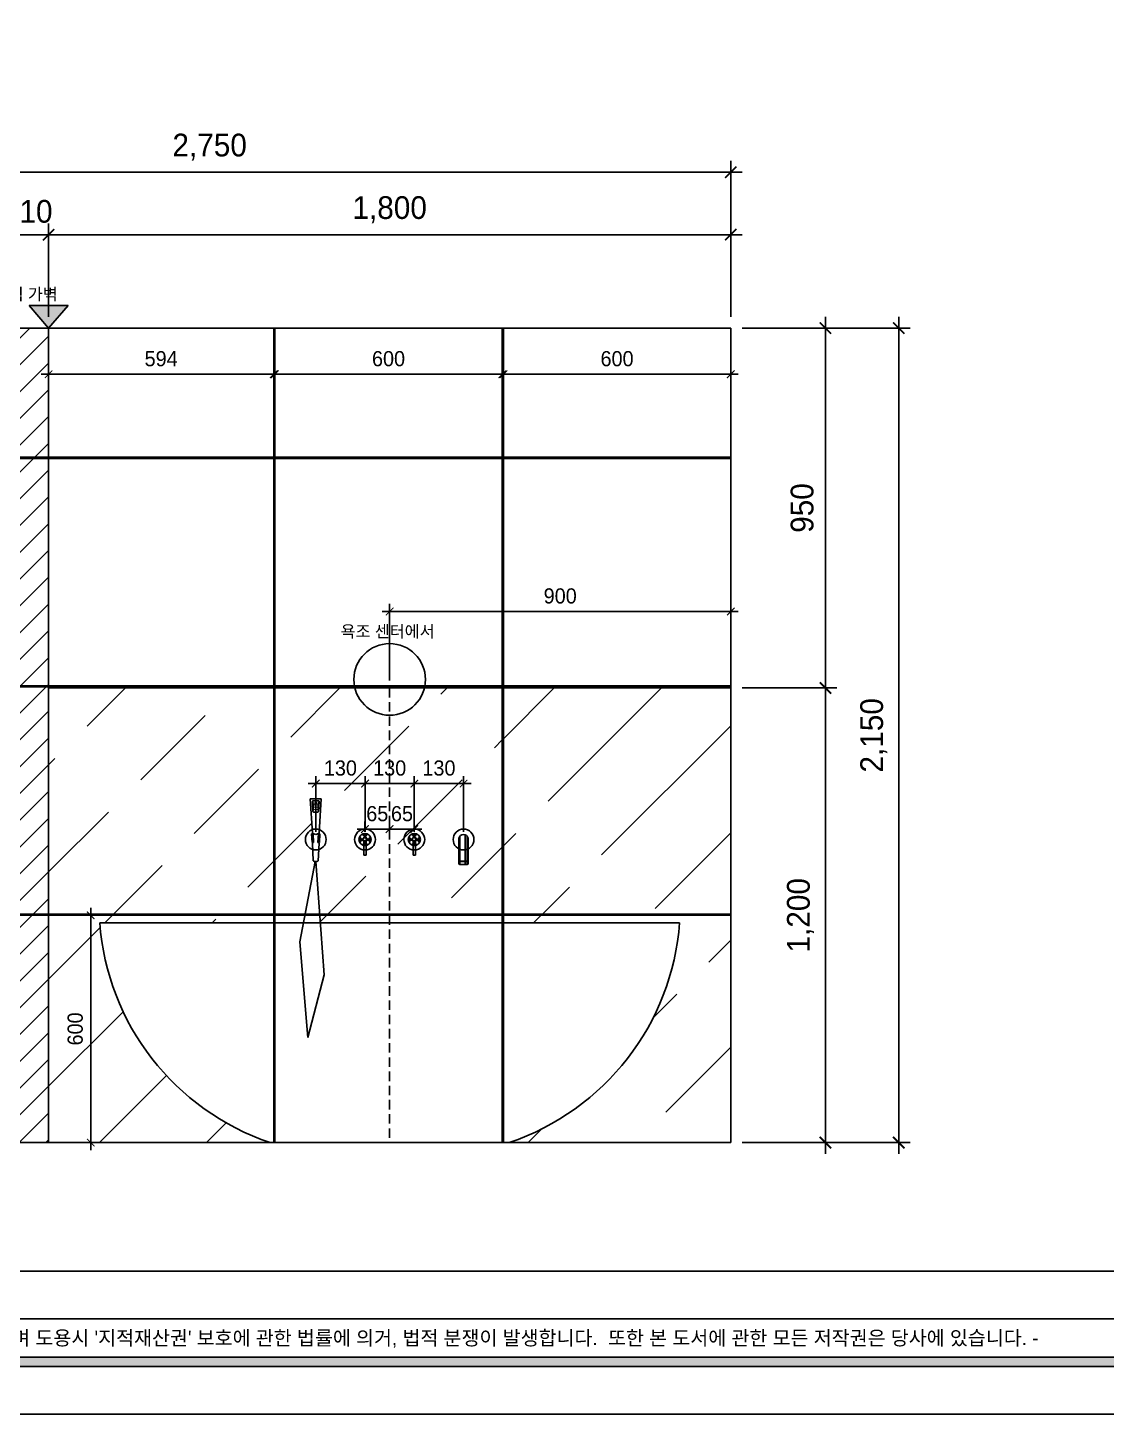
# Model space of a CAD drawing. Header units: millimetres. Extents: x 217202 to 745838, y -6815 to 171372.
# Drawn here: x 343165 to 346011, y 29328 to 32988 of the extents above; entities that cross this region are included whole.
import ezdxf
from ezdxf.enums import TextEntityAlignment as Align

# ---------------------------------------------------------------- set-up
doc = ezdxf.new("R2010")
doc.units = ezdxf.units.MM
doc.header["$PDMODE"] = 3
doc.linetypes.add('DASHED', pattern=[0.75, 0.5, -0.25])
doc.layers.get('DEFPOINTS').update_dxf_attribs({"color": 248})
for name, color, linetype in [('0-ELC TEXT', 7, 'Continuous'), ('03-WAL NEW', 3, 'Continuous'), ('06-FUR', 6, 'Continuous'), ('C-WALL1', 2, 'Continuous'), ('CO-BATH', 6, 'Continuous'), ('FORM(YOURNAME)-1', 1, 'Continuous'), ('FORM(YOURNAME)-11', 1, 'Continuous'), ('FUR', 8, 'DASHED'), ('TOILET-1', 6, 'Continuous')]:
    doc.layers.add(name, color=color, linetype=linetype)
doc.styles.add('HY 울릉도 L', font='')
doc.styles.add('YOURNAME', font='HY울릉도M.TTF')
doc.styles.add('코레일둥고', font='Korail_Round_Gothic_Medium.ttf')
doc.styles.get('HY 울릉도 L').set_extended_font_data('HY울릉도L')
doc.linetypes.add('ZIGZAG', pattern='A,0.0001,-0.2,[131,ltypeshp.shx,S=0.2,R=0,X=-0.2,Y=0],-0.4,[131,ltypeshp.shx,S=0.2,R=180,X=0.2,Y=0],-0.2', length=0.8001)
doc.dimstyles.new('30', dxfattribs={"dimscale": 30, "dimtxt": 2, "dimasz": 1, "dimexe": 1, "dimexo": 1, "dimgap": 1, "dimtad": 1, "dimdec": 0, "dimrnd": 0.05, "dimdsep": 46, "dimlunit": 6, "dimtxsty": 'HY 울릉도 L', "dimblk": 'ARCHTICK', "dimcen": 2.5, "dimdle": 1, "dimclrd": 133, "dimclre": 133, "dimclrt": 30, "dimadec": 0, "dimazin": 0, "dimtfac": 1, "dimtdec": 0, "dimtix": 1, "dimtmove": 2, "dimatfit": 3, "dimldrblk": 'ARCHTICK', "dimfxl": 1, "dimlwd": -1, "dimlwe": -1, "dimarcsym": 0})

# ---------------------------------------------------------------- blocks, each defined once
blk = doc.blocks.new('_ArchTick')
at = {"color": 0, "linetype": 'ByBlock', "const_width": 0.15}
blk.add_lwpolyline([(-0.5, -0.5), (0.5, 0.5)], dxfattribs=at)
blk = doc.blocks.new('*D460')
at = {"layer": '06-FUR', "color": 133, "transparency": 16777216}
blk.add_line((343200.1, 32072.9), (343834.1, 32072.9), dxfattribs=at)
at = {"layer": 'DEFPOINTS', "color": 0, "transparency": 16777216}
for p in [(343220.1, 32072.9), (343814.1, 32072.9), (343814.1, 32072.9)]:
    blk.add_point(p, dxfattribs=at)
at = {"layer": '06-FUR', "color": 133, "transparency": 16777216, "xscale": 20, "yscale": 20, "zscale": 20, "rotation": 180}
blk.add_blockref('_ArchTick', (343220.1, 32072.9), dxfattribs=at)
at = {"layer": '06-FUR', "color": 133, "transparency": 16777216, "xscale": 20, "yscale": 20, "zscale": 20}
blk.add_blockref('_ArchTick', (343814.1, 32072.9), dxfattribs=at)
at = {"layer": '06-FUR', "color": 30, "true_color": 0xeb7024, "transparency": 16777216, "insert": (343517.1, 32113.8), "char_height": 40, "attachment_point": 5, "style": 'HY 울릉도 L'}
blk.add_mtext('594', dxfattribs=at)
blk = doc.blocks.new('*D461')
at = {"layer": '06-FUR', "color": 133, "transparency": 16777216}
blk.add_line((345040.1, 32072.9), (344400.1, 32072.9), dxfattribs=at)
at = {"layer": 'DEFPOINTS', "color": 0, "transparency": 16777216}
for p in [(344420.1, 32072.9), (344420.1, 32072.9), (345020.1, 32072.9)]:
    blk.add_point(p, dxfattribs=at)
at = {"layer": '06-FUR', "color": 133, "transparency": 16777216, "xscale": 20, "yscale": 20, "zscale": 20, "rotation": 180}
blk.add_blockref('_ArchTick', (344420.1, 32072.9), dxfattribs=at)
at = {"layer": '06-FUR', "color": 133, "transparency": 16777216, "xscale": 20, "yscale": 20, "zscale": 20}
blk.add_blockref('_ArchTick', (345020.1, 32072.9), dxfattribs=at)
at = {"layer": '06-FUR', "color": 30, "true_color": 0xeb7024, "transparency": 16777216, "insert": (344720.1, 32113.8), "char_height": 40, "attachment_point": 5, "style": 'HY 울릉도 L'}
blk.add_mtext('600', dxfattribs=at)
blk = doc.blocks.new('*D462')
at = {"layer": '06-FUR', "color": 133, "transparency": 16777216}
blk.add_line((344437.1, 32072.9), (343797.1, 32072.9), dxfattribs=at)
at = {"layer": 'DEFPOINTS', "color": 0, "transparency": 16777216}
for p in [(343817.1, 32072.9), (343817.1, 32072.9), (344417.1, 32072.9)]:
    blk.add_point(p, dxfattribs=at)
at = {"layer": '06-FUR', "color": 133, "transparency": 16777216, "xscale": 20, "yscale": 20, "zscale": 20, "rotation": 180}
blk.add_blockref('_ArchTick', (343817.1, 32072.9), dxfattribs=at)
at = {"layer": '06-FUR', "color": 133, "transparency": 16777216, "xscale": 20, "yscale": 20, "zscale": 20}
blk.add_blockref('_ArchTick', (344417.1, 32072.9), dxfattribs=at)
at = {"layer": '06-FUR', "color": 30, "true_color": 0xeb7024, "transparency": 16777216, "insert": (344117.1, 32113.8), "char_height": 40, "attachment_point": 5, "style": 'HY 울릉도 L'}
blk.add_mtext('600', dxfattribs=at)
blk = doc.blocks.new('*D463')
at = {"layer": '06-FUR', "color": 30, "true_color": 0xeb7024, "transparency": 16777216}
for p, q in [((343372.9, 30644.8), (343311.3, 30644.8)), ((343372.9, 30044.8), (343311.3, 30044.8))]:
    blk.add_line(p, q, dxfattribs=at)
at = {"layer": '06-FUR', "color": 133, "transparency": 16777216}
blk.add_line((343331.3, 30664.8), (343331.3, 30024.8), dxfattribs=at)
at = {"layer": 'DEFPOINTS', "color": 0, "transparency": 16777216}
for p in [(343392.9, 30644.8), (343331.3, 30044.8), (343392.9, 30044.8)]:
    blk.add_point(p, dxfattribs=at)
at = {"layer": '06-FUR', "color": 133, "transparency": 16777216, "xscale": 20, "yscale": 20, "zscale": 20}
for p, rotation in [((343331.3, 30644.8), 90), ((343331.3, 30044.8), 270)]:
    blk.add_blockref('_ArchTick', p, dxfattribs=dict(at, rotation=rotation))
at = {"layer": '06-FUR', "color": 30, "true_color": 0xeb7024, "transparency": 16777216, "insert": (343290.5, 30344.8), "char_height": 40, "attachment_point": 5, "rotation": 90, "style": 'HY 울릉도 L'}
blk.add_mtext('600', dxfattribs=at)
blk = doc.blocks.new('*D464')
at = {"layer": '06-FUR', "color": 133, "transparency": 16777216}
for p, q in [((343220.1, 32224.8), (343220.1, 32471.3)), ((345020.1, 32224.8), (345020.1, 32471.3)), ((345050.1, 32441.3), (343190.1, 32441.3))]:
    blk.add_line(p, q, dxfattribs=at)
at = {"layer": 'DEFPOINTS', "color": 0, "transparency": 16777216}
for p in [(343220.1, 32441.3), (343220.1, 32194.8), (345020.1, 32194.8)]:
    blk.add_point(p, dxfattribs=at)
at = {"layer": '06-FUR', "color": 133, "transparency": 16777216, "xscale": 30, "yscale": 30, "zscale": 30, "rotation": 180}
blk.add_blockref('_ArchTick', (343220.1, 32441.3), dxfattribs=at)
at = {"layer": '06-FUR', "color": 133, "transparency": 16777216, "xscale": 30, "yscale": 30, "zscale": 30}
blk.add_blockref('_ArchTick', (345020.1, 32441.3), dxfattribs=at)
at = {"layer": '06-FUR', "color": 30, "transparency": 16777216, "insert": (344120.1, 32507.3), "char_height": 60, "attachment_point": 5, "style": 'HY 울릉도 L'}
blk.add_mtext('1,800', dxfattribs=at)
blk = doc.blocks.new('*D465')
at = {"layer": '06-FUR', "color": 133, "transparency": 16777216}
for p, q in [((343110.1, 32224.8), (343110.1, 32471.3)), ((343220.1, 32224.8), (343220.1, 32471.3)), ((343110.1, 32441.3), (343080.1, 32441.3)), ((343220.1, 32441.3), (343110.1, 32441.3)), ((343220.1, 32441.3), (343250.1, 32441.3))]:
    blk.add_line(p, q, dxfattribs=at)
at = {"layer": 'DEFPOINTS', "color": 0, "transparency": 16777216}
for p in [(343110.1, 32441.3), (343110.1, 32194.8), (343220.1, 32194.8)]:
    blk.add_point(p, dxfattribs=at)
at = {"layer": '06-FUR', "color": 133, "transparency": 16777216, "xscale": 30, "yscale": 30, "zscale": 30}
blk.add_blockref('_ArchTick', (343110.1, 32441.3), dxfattribs=at)
at = {"layer": '06-FUR', "color": 133, "transparency": 16777216, "xscale": 30, "yscale": 30, "zscale": 30, "rotation": 180}
blk.add_blockref('_ArchTick', (343220.1, 32441.3), dxfattribs=at)
at = {"layer": '06-FUR', "color": 30, "transparency": 16777216, "insert": (343165.1, 32502.6), "char_height": 60, "attachment_point": 5, "style": 'HY 울릉도 L'}
blk.add_mtext('110', dxfattribs=at)
blk = doc.blocks.new('*D468')
at = {"layer": '06-FUR', "color": 133, "transparency": 16777216}
for p, q in [((342270.1, 32224.8), (342270.1, 32636.4)), ((345020.1, 32224.8), (345020.1, 32636.4)), ((345050.1, 32606.4), (342240.1, 32606.4))]:
    blk.add_line(p, q, dxfattribs=at)
at = {"layer": 'DEFPOINTS', "color": 0, "transparency": 16777216}
for p in [(342270.1, 32606.4), (342270.1, 32194.8), (345020.1, 32194.8)]:
    blk.add_point(p, dxfattribs=at)
at = {"layer": '06-FUR', "color": 133, "transparency": 16777216, "xscale": 30, "yscale": 30, "zscale": 30, "rotation": 180}
blk.add_blockref('_ArchTick', (342270.1, 32606.4), dxfattribs=at)
at = {"layer": '06-FUR', "color": 133, "transparency": 16777216, "xscale": 30, "yscale": 30, "zscale": 30}
blk.add_blockref('_ArchTick', (345020.1, 32606.4), dxfattribs=at)
at = {"layer": '06-FUR', "color": 30, "transparency": 16777216, "insert": (343645.1, 32672.4), "char_height": 60, "attachment_point": 5, "style": 'HY 울릉도 L'}
blk.add_mtext('2,750', dxfattribs=at)
blk = doc.blocks.new('*D469')
at = {"layer": '06-FUR', "color": 133, "transparency": 16777216}
for p, q in [((345270, 32224.8), (345270, 31214.8)), ((345050.1, 32194.8), (345300, 32194.8)), ((345050.1, 31244.8), (345300, 31244.8))]:
    blk.add_line(p, q, dxfattribs=at)
at = {"layer": 'DEFPOINTS', "color": 0, "transparency": 16777216}
for p in [(345020.1, 32194.8), (345020.1, 31244.8), (345270, 31244.8)]:
    blk.add_point(p, dxfattribs=at)
at = {"layer": '06-FUR', "color": 133, "transparency": 16777216, "xscale": 30, "yscale": 30, "zscale": 30}
for p, rotation in [((345270, 32194.8), 90), ((345270, 31244.8), 270)]:
    blk.add_blockref('_ArchTick', p, dxfattribs=dict(at, rotation=rotation))
at = {"layer": '06-FUR', "color": 30, "transparency": 16777216, "insert": (345208.7, 31719.8), "char_height": 60, "attachment_point": 5, "rotation": 90, "style": 'HY 울릉도 L'}
blk.add_mtext('950', dxfattribs=at)
blk = doc.blocks.new('*D470')
at = {"layer": '06-FUR', "color": 133, "transparency": 16777216}
for p, q in [((345270, 31274.8), (345270, 30014.8)), ((345050.1, 31244.8), (345300, 31244.8)), ((345050.1, 30044.8), (345300, 30044.8))]:
    blk.add_line(p, q, dxfattribs=at)
at = {"layer": 'DEFPOINTS', "color": 0, "transparency": 16777216}
for p in [(345020.1, 31244.8), (345020.1, 30044.8), (345270, 30044.8)]:
    blk.add_point(p, dxfattribs=at)
at = {"layer": '06-FUR', "color": 133, "transparency": 16777216, "xscale": 30, "yscale": 30, "zscale": 30}
for p, rotation in [((345270, 31244.8), 90), ((345270, 30044.8), 270)]:
    blk.add_blockref('_ArchTick', p, dxfattribs=dict(at, rotation=rotation))
at = {"layer": '06-FUR', "color": 30, "transparency": 16777216, "insert": (345204.1, 30644.8), "char_height": 60, "attachment_point": 5, "rotation": 90, "style": 'HY 울릉도 L'}
blk.add_mtext('1,200', dxfattribs=at)
blk = doc.blocks.new('*D471')
at = {"layer": '06-FUR', "color": 133, "transparency": 16777216}
for p, q in [((345463.5, 32224.8), (345463.5, 30014.8)), ((345050.1, 32194.8), (345493.5, 32194.8)), ((345050.1, 30044.8), (345493.5, 30044.8))]:
    blk.add_line(p, q, dxfattribs=at)
at = {"layer": 'DEFPOINTS', "color": 0, "transparency": 16777216}
for p in [(345020.1, 32194.8), (345020.1, 30044.8), (345463.5, 30044.8)]:
    blk.add_point(p, dxfattribs=at)
at = {"layer": '06-FUR', "color": 133, "transparency": 16777216, "xscale": 30, "yscale": 30, "zscale": 30}
for p, rotation in [((345463.5, 32194.8), 90), ((345463.5, 30044.8), 270)]:
    blk.add_blockref('_ArchTick', p, dxfattribs=dict(at, rotation=rotation))
at = {"layer": '06-FUR', "color": 30, "transparency": 16777216, "insert": (345397.5, 31119.8), "char_height": 60, "attachment_point": 5, "rotation": 90, "style": 'HY 울릉도 L'}
blk.add_mtext('2,150', dxfattribs=at)
blk = doc.blocks.new('FORM-ELEVATION')
at = {"layer": 'FORM(YOURNAME)-11'}
h = blk.add_hatch(color=256, dxfattribs=at)
h.dxf.hatch_style = 1
h.paths.add_polyline_path([(-10309, 35708), (71691, 35708), (71691, 35508), (-10309, 35508)])
h.paths.add_polyline_path([(-10309, -21492), (71691, -21492), (71691, -21692), (-10309, -21692)])
at = {"layer": 'DEFPOINTS', "color": 158}
blk.add_line((62481, -20692), (-10309, -20692), dxfattribs=at)
for points in [[(-10309, -21692), (71691, -21692), (71691, 35708), (-10309, 35708)], [(-8309, 33708), (61071, 33708), (61071, -19692), (-8309, -19692)]]:
    blk.add_lwpolyline(points, close=True, dxfattribs=at)
at = {"layer": 'FORM(YOURNAME)-11', "color": 250}
blk.add_lwpolyline([(-11309, -22692), (72691, -22692), (72691, 36708), (-11309, 36708)], close=True, dxfattribs=at)
at = {"layer": 'FORM(YOURNAME)-11'}
blk.add_lwpolyline([(-10309, -21492), (71691, -21492), (71691, -21692), (-10309, -21692)], close=True, dxfattribs=at)
at = {"layer": 'FORM(YOURNAME)-11', "color": 1, "style": 'YOURNAME'}
blk.add_text("- 본 도서는 어떠한 경우에도 무단으로 도용할 수 없으며 도용시 '지적재산권' 보호에 관한 법률에 의거, 법적 분쟁이 발생합니다.  또한 본 도서에 관한 모든 저작권은 당사에 있습니다. -", height=300, dxfattribs=at).set_placement((28146, -21092), align=Align.MIDDLE_CENTER)
at = {"layer": 'FORM(YOURNAME)-11', "color": 3, "style": 'YOURNAME'}
for tag, height, p in [('1', 450, (71041, -1219)), ('2', 450, (71041, -1863)), ('3', 450, (71041, -3150)), ('4', 450, (71041, -5081)), ('5', 515, (71041, -7398)), ('6', 515, (71041, -9650)), ('7', 515, (71041, -11903)), ('8', 515, (71041, -14155)), ('9', 515, (71041, -16408)), ('10', 515, (66791, -18596)), ('11', 515, (71041, -18660)), ('12', 515, (66791, -20848)), ('13', 515, (71041, -20848))]:
    blk.add_attdef(tag, text='', height=height, dxfattribs=at).set_placement(p, align=Align.MIDDLE_RIGHT)
blk = doc.blocks.new('*D593')
at = {"layer": '06-FUR', "color": 133, "transparency": 16777216}
for p, q in [((344055.1, 30865.6), (344055.1, 31012.4)), ((344185.1, 30892.3), (344185.1, 31012.4)), ((344055.1, 30992.4), (344035.1, 30992.4)), ((344185.1, 30992.4), (344055.1, 30992.4)), ((344185.1, 30992.4), (344205.1, 30992.4))]:
    blk.add_line(p, q, dxfattribs=at)
at = {"layer": 'DEFPOINTS', "color": 0, "transparency": 16777216}
for p in [(344055.1, 30992.4), (344185.1, 30872.3), (344055.1, 30845.6)]:
    blk.add_point(p, dxfattribs=at)
at = {"layer": '06-FUR', "color": 133, "transparency": 16777216, "xscale": 20, "yscale": 20, "zscale": 20}
blk.add_blockref('_ArchTick', (344055.1, 30992.4), dxfattribs=at)
at = {"layer": '06-FUR', "color": 133, "transparency": 16777216, "xscale": 20, "yscale": 20, "zscale": 20, "rotation": 180}
blk.add_blockref('_ArchTick', (344185.1, 30992.4), dxfattribs=at)
at = {"layer": '06-FUR', "color": 30, "transparency": 16777216, "insert": (344120.1, 31033.3), "char_height": 40, "attachment_point": 5, "style": 'HY 울릉도 L'}
blk.add_mtext('130', dxfattribs=at)
blk = doc.blocks.new('*D594')
at = {"layer": '06-FUR', "color": 133, "transparency": 16777216}
for p, q in [((344185.1, 30864.8), (344185.1, 31012.4)), ((344315.1, 30864.8), (344315.1, 31012.4)), ((344185.1, 30992.4), (344165.1, 30992.4)), ((344185.1, 30992.4), (344315.1, 30992.4)), ((344315.1, 30992.4), (344335.1, 30992.4))]:
    blk.add_line(p, q, dxfattribs=at)
at = {"layer": 'DEFPOINTS', "color": 0, "transparency": 16777216}
for p in [(344315.1, 30992.4), (344185.1, 30844.8), (344315.1, 30844.8)]:
    blk.add_point(p, dxfattribs=at)
at = {"layer": '06-FUR', "color": 133, "transparency": 16777216, "xscale": 20, "yscale": 20, "zscale": 20}
blk.add_blockref('_ArchTick', (344185.1, 30992.4), dxfattribs=at)
at = {"layer": '06-FUR', "color": 133, "transparency": 16777216, "xscale": 20, "yscale": 20, "zscale": 20, "rotation": 180}
blk.add_blockref('_ArchTick', (344315.1, 30992.4), dxfattribs=at)
at = {"layer": '06-FUR', "color": 30, "transparency": 16777216, "insert": (344250.1, 31033.3), "char_height": 40, "attachment_point": 5, "style": 'HY 울릉도 L'}
blk.add_mtext('130', dxfattribs=at)
blk = doc.blocks.new('*D595')
at = {"layer": '06-FUR', "color": 133, "transparency": 16777216}
for p, q in [((343925.1, 30864.8), (343925.1, 31012.4)), ((344055.1, 30864.8), (344055.1, 31012.4)), ((343925.1, 30992.4), (343905.1, 30992.4)), ((344055.1, 30992.4), (343925.1, 30992.4)), ((344055.1, 30992.4), (344075.1, 30992.4))]:
    blk.add_line(p, q, dxfattribs=at)
at = {"layer": 'DEFPOINTS', "color": 0, "transparency": 16777216}
for p in [(343925.1, 30992.4), (343925.1, 30844.8), (344055.1, 30844.8)]:
    blk.add_point(p, dxfattribs=at)
at = {"layer": '06-FUR', "color": 133, "transparency": 16777216, "xscale": 20, "yscale": 20, "zscale": 20}
blk.add_blockref('_ArchTick', (343925.1, 30992.4), dxfattribs=at)
at = {"layer": '06-FUR', "color": 133, "transparency": 16777216, "xscale": 20, "yscale": 20, "zscale": 20, "rotation": 180}
blk.add_blockref('_ArchTick', (344055.1, 30992.4), dxfattribs=at)
at = {"layer": '06-FUR', "color": 30, "transparency": 16777216, "insert": (343990.1, 31033.3), "char_height": 40, "attachment_point": 5, "style": 'HY 울릉도 L'}
blk.add_mtext('130', dxfattribs=at)
blk = doc.blocks.new('*D596')
at = {"layer": '06-FUR', "color": 133, "transparency": 16777216}
for p, q in [((344054.7, 30865.2), (344054.7, 30892.3)), ((344120.1, 30865.2), (344120.1, 30892.3)), ((344054.7, 30872.3), (344034.7, 30872.3)), ((344054.7, 30872.3), (344120.1, 30872.3)), ((344120.1, 30872.3), (344140.1, 30872.3))]:
    blk.add_line(p, q, dxfattribs=at)
at = {"layer": 'DEFPOINTS', "color": 0, "transparency": 16777216}
for p in [(344120.1, 30872.3), (344054.7, 30845.2), (344120.1, 30845.2)]:
    blk.add_point(p, dxfattribs=at)
at = {"layer": '06-FUR', "color": 133, "transparency": 16777216, "xscale": 20, "yscale": 20, "zscale": 20}
blk.add_blockref('_ArchTick', (344054.7, 30872.3), dxfattribs=at)
at = {"layer": '06-FUR', "color": 133, "transparency": 16777216, "xscale": 20, "yscale": 20, "zscale": 20, "rotation": 180}
blk.add_blockref('_ArchTick', (344120.1, 30872.3), dxfattribs=at)
at = {"layer": '06-FUR', "color": 30, "transparency": 16777216, "insert": (344087.4, 30912.8), "char_height": 40, "attachment_point": 5, "style": 'HY 울릉도 L'}
blk.add_mtext('65', dxfattribs=at)
blk = doc.blocks.new('*D597')
at = {"layer": '06-FUR', "color": 133, "transparency": 16777216}
for p, q in [((344120.1, 30864.8), (344120.1, 30892.3)), ((344185.1, 30864.8), (344185.1, 30892.3)), ((344120.1, 30872.3), (344100.1, 30872.3)), ((344185.1, 30872.3), (344120.1, 30872.3)), ((344185.1, 30872.3), (344205.1, 30872.3))]:
    blk.add_line(p, q, dxfattribs=at)
at = {"layer": 'DEFPOINTS', "color": 0, "transparency": 16777216}
for p in [(344120.1, 30872.3), (344120.1, 30844.8), (344185.1, 30844.8)]:
    blk.add_point(p, dxfattribs=at)
at = {"layer": '06-FUR', "color": 133, "transparency": 16777216, "xscale": 20, "yscale": 20, "zscale": 20}
blk.add_blockref('_ArchTick', (344120.1, 30872.3), dxfattribs=at)
at = {"layer": '06-FUR', "color": 133, "transparency": 16777216, "xscale": 20, "yscale": 20, "zscale": 20, "rotation": 180}
blk.add_blockref('_ArchTick', (344185.1, 30872.3), dxfattribs=at)
at = {"layer": '06-FUR', "color": 30, "transparency": 16777216, "insert": (344152.6, 30912.8), "char_height": 40, "attachment_point": 5, "style": 'HY 울릉도 L'}
blk.add_mtext('65', dxfattribs=at)
blk = doc.blocks.new('*D723')
at = {"layer": '06-FUR', "color": 133, "transparency": 16777216}
for p, q in [((344100.1, 31446.7), (345040.1, 31446.7)), ((344120.1, 31264.8), (344120.1, 31466.7)), ((345020.1, 31264.8), (345020.1, 31466.7))]:
    blk.add_line(p, q, dxfattribs=at)
at = {"layer": 'DEFPOINTS', "color": 0, "transparency": 16777216}
for p in [(345020.1, 31446.7), (344120.1, 31244.8), (345020.1, 31244.8)]:
    blk.add_point(p, dxfattribs=at)
at = {"layer": '06-FUR', "color": 133, "transparency": 16777216, "xscale": 20, "yscale": 20, "zscale": 20, "rotation": 180}
blk.add_blockref('_ArchTick', (344120.1, 31446.7), dxfattribs=at)
at = {"layer": '06-FUR', "color": 133, "transparency": 16777216, "xscale": 20, "yscale": 20, "zscale": 20}
blk.add_blockref('_ArchTick', (345020.1, 31446.7), dxfattribs=at)
at = {"layer": '06-FUR', "color": 30, "transparency": 16777216, "insert": (344570.1, 31487.5), "char_height": 40, "attachment_point": 5, "style": 'HY 울릉도 L'}
blk.add_mtext('900', dxfattribs=at)

msp = doc.modelspace()

# ---------------------------------------------------------------- hatches: boundary and pattern name
at = {"layer": '03-WAL NEW'}
h = msp.add_hatch(dxfattribs=at)
h.set_pattern_fill('_USER', color=8, scale=50, angle=45, pattern_type=0)
h.set_pattern_definition([(45, (14319.07, -13036.48), (-35.355339, 35.355339), [])])
h.paths.add_polyline_path([(343220.1, 32194.8), (343110.1, 32194.8), (343110.1, 30044.8), (343220.1, 30044.8)])
h = msp.add_hatch(dxfattribs=at)
h.set_pattern_fill('ACAD_ISO09W100', color=251, scale=40, angle=45)
h.set_pattern_definition([(45, (14319.07, -13036.48), (-141.42136, 141.42136), [960, -120, 240, -120, 240, -120])])
h.paths.add_polyline_path([(343220.1, 30647.8), (343814.1, 30647.8), (343814.1, 31244.8), (343220.1, 31244.8)])
h.paths.add_polyline_path([(343817.1, 30647.8), (344417.1, 30647.8), (344417.1, 31244.8), (343817.1, 31244.8)])
edge = h.paths.add_edge_path(flags=16)
edge.add_ellipse((344010.1, 30844.8), major_axis=(11.3, -11.3), ratio=1, start_angle=-34.1931, end_angle=304.1931, ccw=False)
edge.add_line((344013.1, 30829.1), (344013.1, 30803.8))
edge.add_line((344013.1, 30803.8), (344007.1, 30803.8))
edge.add_line((344007.1, 30803.8), (344007.1, 30829.1))
edge = h.paths.add_edge_path(flags=0)
edge.add_ellipse((344010.1, 30844.8), major_axis=(4.24, -4.24), ratio=1, start_angle=0, end_angle=360, ccw=False)
edge = h.paths.add_edge_path(flags=0)
edge.add_ellipse((344010.1, 30844.8), major_axis=(-5, 0), ratio=1, start_angle=30.1271, end_angle=181.0981)
edge.add_ellipse((344010.1, 30844.8), major_axis=(0, 4), ratio=1, start_angle=130.4657, end_angle=336.6914)
edge.add_ellipse((344010.1, 30844.8), major_axis=(-5, 0), ratio=1, start_angle=30.1271, end_angle=181.0981)
edge.add_ellipse((344010.1, 30844.8), major_axis=(0, 4), ratio=1, start_angle=130.4657, end_angle=336.6914)
edge.add_ellipse((344010.1, 30844.8), major_axis=(-5, 0), ratio=1, start_angle=30.1271, end_angle=181.0981)
edge.add_ellipse((344010.1, 30844.8), major_axis=(0, 4), ratio=1, start_angle=130.4657, end_angle=336.6914)
edge.add_ellipse((344010.1, 30844.8), major_axis=(-5, 0), ratio=1, start_angle=250.195, end_angle=310.2894)
h.paths.add_polyline_path([(344107.6, 30848.3), (344108.6, 30850.8), (344108.6, 30779.8, -0.213422), (344107.6, 30782)], flags=16)
h.paths.add_polyline_path([(344129.6, 30787.9), (344131.6, 30787.9), (344131.6, 30850.8), (344129.6, 30853.7)], flags=16)
edge = h.paths.add_edge_path(flags=16)
edge.add_ellipse((344230.1, 30844.8), major_axis=(11.3, -11.3), ratio=1, start_angle=-34.1931, end_angle=304.1931, ccw=False)
edge.add_line((344233.1, 30829.1), (344233.1, 30803.8))
edge.add_line((344233.1, 30803.8), (344227.1, 30803.8))
edge.add_line((344227.1, 30803.8), (344227.1, 30829.1))
edge = h.paths.add_edge_path(flags=0)
edge.add_ellipse((344230.1, 30844.8), major_axis=(4.24, -4.24), ratio=1, start_angle=0, end_angle=360, ccw=False)
edge = h.paths.add_edge_path(flags=0)
edge.add_ellipse((344230.1, 30844.8), major_axis=(-5, 0), ratio=1, start_angle=30.1271, end_angle=181.0981)
edge.add_ellipse((344230.1, 30844.8), major_axis=(0, 4), ratio=1, start_angle=130.4657, end_angle=336.6914)
edge.add_ellipse((344230.1, 30844.8), major_axis=(-5, 0), ratio=1, start_angle=30.1271, end_angle=181.0981)
edge.add_ellipse((344230.1, 30844.8), major_axis=(0, 4), ratio=1, start_angle=130.4657, end_angle=336.6914)
edge.add_ellipse((344230.1, 30844.8), major_axis=(-5, 0), ratio=1, start_angle=30.1271, end_angle=181.0981)
edge.add_ellipse((344230.1, 30844.8), major_axis=(0, 4), ratio=1, start_angle=130.4657, end_angle=336.6914)
edge.add_ellipse((344230.1, 30844.8), major_axis=(-5, 0), ratio=1, start_angle=250.195, end_angle=310.2894)
h.paths.add_polyline_path([(344420.1, 31244.8), (344420.1, 30647.8), (345020.1, 30647.8), (345020.1, 31244.8)])
h.paths.add_polyline_path([(344435.4, 30044.8), (345020.1, 30044.8), (345020.1, 30644.8), (344420.1, 30644.8), (344420.1, 30624.8), (344885.1, 30624.8, -0.301674)])
h.paths.add_polyline_path([(343220.1, 30044.8), (343804.8, 30044.8, -0.301674), (343355.1, 30624.8), (343814.1, 30624.8), (343814.1, 30644.8), (343220.1, 30644.8)])
h.paths.add_polyline_path([(343817.1, 30644.8), (343817.1, 30624.8), (344417.1, 30624.8), (344417.1, 30644.8)])
at = {"layer": 'C-WALL1'}
h = msp.add_hatch(color=256, dxfattribs=at)
h.dxf.hatch_style = 1
h.paths.add_polyline_path([(343168.8, 32254.2), (343220.1, 32194.8), (343271.5, 32254.2)])

# ---------------------------------------------------------------- linework, layer by layer
at = {"layer": '0-ELC TEXT', "color": 240, "linetype": 'ZIGZAG', "ltscale": 30, "true_color": 0xed1f24}
msp.add_circle((344120.1, 31267.4), 94.5, dxfattribs=at)
at = {"layer": 'C-WALL1'}
for p, q in [((343220.1, 32194.8), (343168.8, 32254.2)), ((343271.5, 32254.2), (343168.8, 32254.2)), ((343220.1, 32194.8), (343271.5, 32254.2)), ((345020.1, 32194.8), (342270.1, 32194.8)), ((343220.1, 30044.8), (343220.1, 32194.8)), ((345020.1, 30044.8), (345020.1, 32194.8)), ((345020.1, 31244.8), (343220.1, 31244.8)), ((345020.1, 30044.8), (345020.1, 31244.8)), ((345020.1, 30044.8), (342270.1, 30044.8)), ((343220.1, 30044.8), (345020.1, 30044.8)), ((348063.2, 29705.4), (339326.8, 29705.4))]:
    msp.add_line(p, q, dxfattribs=at)
for points in [[(344885.1, 30624.8), (343355.1, 30624.8)], [(343804.8, 30044.8), (344435.4, 30044.8)]]:
    msp.add_lwpolyline(points, dxfattribs=at)
for centre in [(343925.1, 30844.8), (344055.1, 30844.8), (344185.1, 30844.8), (344315.1, 30844.8)]:
    msp.add_circle(centre, 27.5, dxfattribs=at)
for centre, start, end in [((344016.8, 30673.6), 184.2111, 251.3598), ((344223.4, 30673.6), 288.6402, 355.7889)]:
    msp.add_arc(centre, 663.5, start, end, dxfattribs=at)
at = {"layer": 'CO-BATH'}
for p, q in [((343916.2, 30862.3), (343910.6, 30952.3)), ((343939.5, 30952.3), (343910.6, 30952.3)), ((343917.7, 30919.1), (343916.1, 30945.2)), ((343932.1, 30947.3), (343918.1, 30947.3)), ((343932.5, 30919.1), (343934.1, 30945.2)), ((343934, 30862.3), (343939.5, 30952.3)), ((343930.5, 30917.2), (343919.7, 30917.2)), ((343914.2, 30859.7), (343915.3, 30836.8)), ((343918.2, 30859.7), (343914.2, 30859.7)), ((343918.2, 30859.7), (343919.3, 30836.8)), ((343932, 30859.7), (343930.9, 30836.8)), ((343936, 30859.7), (343932, 30859.7)), ((343936, 30859.7), (343934.9, 30836.8)), ((343919.3, 30836.8), (343915.3, 30836.8)), ((343916.1, 30835.3), (343918.6, 30788.9)), ((343934.9, 30836.8), (343930.9, 30836.8)), ((343934.1, 30835.3), (343931.6, 30788.9)), ((344052.1, 30839.6), (344052.1, 30803.8)), ((344058.1, 30839.6), (344058.1, 30803.8)), ((344182.1, 30839.6), (344182.1, 30803.8)), ((344188.1, 30839.6), (344188.1, 30803.8)), ((344302.6, 30848.3), (344302.6, 30782)), ((344327.6, 30848.3), (344327.6, 30782)), ((343882.9, 30575), (343923.7, 30786.5)), ((343925.1, 30786.5), (343947.2, 30487.4)), ((344058.1, 30803.8), (344052.1, 30803.8)), ((344188.1, 30803.8), (344182.1, 30803.8)), ((344305.6, 30779), (344324.6, 30779)), ((343903.9, 30322), (343882.9, 30575)), ((343947.2, 30487.4), (343903.9, 30322))]:
    msp.add_line(p, q, dxfattribs=at)
at = {"layer": 'CO-BATH', "color": 251}
for p, q in [((344319.6, 30779), (344319.6, 30857)), ((344303.6, 30779.8), (344303.6, 30850.8)), ((344305.6, 30779), (344305.6, 30853.7)), ((344324.6, 30779), (344324.6, 30853.7)), ((344326.6, 30779.8), (344326.6, 30850.8)), ((344302.6, 30787.9), (344327.6, 30787.9)), ((344302.6, 30786.9), (344327.6, 30786.9))]:
    msp.add_line(p, q, dxfattribs=at)
at = {"layer": 'CO-BATH'}
for centre in [(343918.1, 30940.6), (343919.8, 30936.1), (343919.8, 30930), (343923.3, 30940.6), (343924.7, 30935.8), (343925.1, 30930), (343925.1, 30930), (343926.9, 30940.6), (343930.4, 30936.1), (343930.4, 30930), (343932.1, 30940.6), (343919.8, 30924.2), (343925.1, 30924.2), (343925.1, 30924.2), (343930.4, 30924.2)]:
    msp.add_circle(centre, 0.906, dxfattribs=at)
for centre, radius, start, end in [((343918.1, 30945.3), 2, 90, 183.518), ((343932.1, 30945.3), 2, 356.482, 90), ((343919.7, 30919.2), 2, 183.518, 270), ((343930.5, 30919.2), 2, 270, 356.482), ((343925.1, 30870.4), 12, 222.2654, 317.7605), ((344055.1, 30844.8), 15, 59.8714, 120.1286), ((344185.1, 30844.8), 15, 59.8714, 120.1286), ((344315.1, 30844.8), 13, 15.5303, 164.4697), ((344055.1, 30844.8), 15, 151.8743, 210.1286), ((344055.1, 30844.8), 15, 241.8743, 298.1257), ((344055.1, 30844.8), 15, 329.8714, 28.1257), ((344185.1, 30844.8), 15, 151.8743, 210.1286), ((344185.1, 30844.8), 15, 241.8743, 298.1257), ((344185.1, 30844.8), 15, 329.8714, 28.1257), ((343919.7, 30789), 1.13, 180, 226.4916), ((343922.2, 30791.7), 4.83, 226.4916, 248.5358), ((343923.9, 30796.1), 9.52, 248.5358, 260.7498), ((343925.1, 30803), 16.6, 260.7498, 270), ((343925.1, 30803), 16.6, 270, 279.2502), ((343926.2, 30796.1), 9.52, 279.2502, 291.4642), ((343927.9, 30791.7), 4.83, 291.4642, 313.5084), ((343930.5, 30789), 1.13, 313.5084, 0), ((344305.6, 30782), 3, 180, 270), ((344324.6, 30782), 3, 270, 0)]:
    msp.add_arc(centre, radius, start, end, dxfattribs=at)
at = {"layer": 'CO-BATH', "color": 251}
for centre, radius, start, end in [((344055.1, 30844.8), 14, 60.532, 117.8105), ((344055.1, 30844.8), 12, 62.1895, 117.8105), ((344055.1, 30844.8), 10, 64.5268, 115.4732), ((344185.1, 30844.8), 14, 60.532, 117.8105), ((344185.1, 30844.8), 12, 62.1895, 117.8105), ((344185.1, 30844.8), 10, 64.5268, 115.4732), ((344055.1, 30844.8), 13, 154.7162, 207.8105), ((344055.1, 30844.8), 12, 154.7162, 207.8105), ((344055.1, 30844.8), 10, 157.5937, 205.4732), ((344055.1, 30844.8), 14, 242.6831, 297.3169), ((344055.1, 30844.8), 12, 244.7162, 295.2838), ((344055.1, 30844.8), 10, 247.5937, 292.4063), ((344055.1, 30844.8), 10, 334.5268, 22.4063), ((344055.1, 30844.8), 12, 332.1895, 25.2838), ((344055.1, 30844.8), 14, 330.532, 27.3169), ((344185.1, 30844.8), 13, 154.7162, 207.8105), ((344185.1, 30844.8), 12, 154.7162, 207.8105), ((344185.1, 30844.8), 10, 157.5937, 205.4732), ((344185.1, 30844.8), 14, 242.6831, 297.3169), ((344185.1, 30844.8), 12, 244.7162, 295.2838), ((344185.1, 30844.8), 10, 247.5937, 292.4063), ((344185.1, 30844.8), 10, 334.5268, 22.4063), ((344185.1, 30844.8), 12, 332.1895, 25.2838), ((344185.1, 30844.8), 14, 330.532, 27.3169)]:
    msp.add_arc(centre, radius, start, end, dxfattribs=at)
at = {"layer": 'CO-BATH', "extrusion": (0, 0, -1)}
for centre, major_axis in [((344055.1, 30844.8), (11.3, -11.3)), ((344185.1, 30844.8), (11.3, -11.3)), ((344055.1, 30844.8), (4.24, -4.24)), ((344185.1, 30844.8), (4.24, -4.24))]:
    msp.add_ellipse(centre, major_axis=major_axis, ratio=1, dxfattribs=at)
at = {"layer": 'CO-BATH', "color": 251, "extrusion": (0, 0, -1)}
for centre, major_axis in [((344055.1, 30844.8), (4.24, -4.24)), ((344055.1, 30844.8), (3.89, -3.89)), ((344185.1, 30844.8), (4.24, -4.24)), ((344185.1, 30844.8), (3.89, -3.89))]:
    msp.add_ellipse(centre, major_axis=major_axis, ratio=1, dxfattribs=at)
for centre, major_axis, start_param, end_param in [((344055.1, 30844.8), (-5, 0), 3.122427, 5.757369), ((344055.1, 30844.8), (-5, 0), 0.867613, 1.916458), ((344055.1, 30844.8), (0, 4), 0.406812, 4.006129), ((344185.1, 30844.8), (-5, 0), 3.122427, 5.757369), ((344185.1, 30844.8), (-5, 0), 0.867613, 1.916458), ((344185.1, 30844.8), (0, 4), 0.406812, 4.006129)]:
    msp.add_ellipse(centre, major_axis=major_axis, ratio=1, start_param=start_param, end_param=end_param, dxfattribs=at)
at = {"layer": 'FUR', "ltscale": 50}
msp.add_line((344120.1, 31244.8), (344120.1, 30044.8), dxfattribs=at)
at = {"layer": 'TOILET-1', "color": 30, "true_color": 0xeb7024}
for p, q in [((343814.1, 32194.8), (343814.1, 30044.8)), ((343817.1, 32194.8), (343817.1, 30044.8)), ((344417.1, 32194.8), (344417.1, 30044.8)), ((344420.1, 32194.8), (344420.1, 30044.8)), ((345020.1, 31853.8), (342270.1, 31853.8)), ((345020.1, 31850.8), (342270.1, 31850.8)), ((345020.1, 31250.8), (342270.1, 31250.8)), ((345020.1, 31247.8), (342270.1, 31247.8)), ((345020.1, 30647.8), (342270.1, 30647.8)), ((345020.1, 30644.8), (342270.1, 30644.8))]:
    msp.add_line(p, q, dxfattribs=at)

# ---------------------------------------------------------------- block references
at = {"layer": 'FORM(YOURNAME)-1', "xscale": 0.12592099337828, "yscale": 0.12592099337828, "zscale": 0.12592099337828}
msp.add_blockref('FORM-ELEVATION', (340373, 32185), dxfattribs=at)

# ---------------------------------------------------------------- texts
at = {"layer": '0-ELC TEXT', "color": 240, "true_color": 0xed1f24, "insert": (343962.7, 31410), "char_height": 31.414, "attachment_point": 1, "style": '코레일둥고'}
msp.add_mtext_dynamic_manual_height_columns('\\pxqc;{\\fGulim|b0|i0|c129|p50;욕조 센터에서}', width=303.877, gutter_width=1748, heights=[0], dxfattribs=at)
at = {"layer": 'C-WALL1', "insert": (343075.2, 32299.8), "char_height": 31.414, "attachment_point": 1, "style": '코레일둥고'}
msp.add_mtext_dynamic_manual_height_columns('{\\fGulim|b0|i0|c129|p50;조적 가벽}', width=241.981, gutter_width=1748, heights=[0], dxfattribs=at)

# ---------------------------------------------------------------- dimensions: what is measured, and where the dimension line sits
at = {"layer": '06-FUR'}
for base, p1, p2, override, picture, middle in [((342270.1, 32606.4), (345020.1, 32194.8), (342270.1, 32194.8), {"dimfxl": 1.25}, '*D468', (343645.1, 32672.4)), ((343110.1, 32441.3), (343220.1, 32194.8), (343110.1, 32194.8), {"dimfxl": 1.25}, '*D465', (343165.1, 32502.6)), ((343220.1, 32441.3), (345020.1, 32194.8), (343220.1, 32194.8), {"dimfxl": 1.25}, '*D464', (344120.1, 32507.3)), ((343814.1, 32072.9), (343220.1, 32072.9), (343814.1, 32072.9), {"dimscale": 20, "dimclre": 30, "dimclrt": 30, "dimfxl": 1.25}, '*D460', (343517.1, 32113.8)), ((343817.1, 32072.9), (344417.1, 32072.9), (343817.1, 32072.9), {"dimscale": 20, "dimclre": 30, "dimclrt": 30, "dimfxl": 1.25}, '*D462', (344117.1, 32113.8)), ((344420.1, 32072.9), (345020.1, 32072.9), (344420.1, 32072.9), {"dimscale": 20, "dimclre": 30, "dimclrt": 30, "dimfxl": 1.25}, '*D461', (344720.1, 32113.8)), ((345020.1, 31446.7), (344120.1, 31244.8), (345020.1, 31244.8), {"dimscale": 20, "dimfxl": 1.25}, '*D723', (344570.1, 31487.5)), ((344055.1, 30992.4), (344185.1, 30872.3), (344055.1, 30845.6), {"dimscale": 20, "dimfxl": 1.25}, '*D593', (344120.1, 31033.3)), ((344315.1, 30992.4), (344185.1, 30844.8), (344315.1, 30844.8), {"dimscale": 20, "dimfxl": 1.25}, '*D594', (344250.1, 31033.3)), ((344120.1, 30872.3), (344054.7, 30845.2), (344120.1, 30845.2), {"dimscale": 20, "dimfxl": 1.25}, '*D596', (344087.4, 30912.8)), ((344120.1, 30872.3), (344185.1, 30844.8), (344120.1, 30844.8), {"dimscale": 20, "dimfxl": 1.25}, '*D597', (344152.6, 30912.8))]:
    dim = msp.add_linear_dim(base=base, p1=p1, p2=p2, dimstyle='30', override=override, dxfattribs=at)
    dim.commit()
    dim.dimension.update_dxf_attribs({"geometry": picture, "text_midpoint": middle})
for base, p1, p2, override, picture, middle in [((345270, 31244.8), (345020.1, 32194.8), (345020.1, 31244.8), {"dimfxl": 1.25}, '*D469', (345208.7, 31719.8)), ((345463.5, 30044.8), (345020.1, 32194.8), (345020.1, 30044.8), {"dimfxl": 1.25}, '*D471', (345397.5, 31119.8)), ((345270, 30044.8), (345020.1, 31244.8), (345020.1, 30044.8), {"dimfxl": 1.25}, '*D470', (345204.1, 30644.8)), ((343331.3, 30044.8), (343392.9, 30644.8), (343392.9, 30044.8), {"dimscale": 20, "dimclre": 30, "dimclrt": 30, "dimfxl": 1.25}, '*D463', (343290.5, 30344.8))]:
    dim = msp.add_linear_dim(base=base, p1=p1, p2=p2, angle=90, dimstyle='30', override=override, dxfattribs=at)
    dim.commit()
    dim.dimension.update_dxf_attribs({"geometry": picture, "text_midpoint": middle})
dim = msp.add_aligned_dim(p1=(344055.1, 30844.8), p2=(343925.1, 30844.8), distance=-147.5, dimstyle='30', override={"dimscale": 20, "dimfxl": 1.25}, dxfattribs=at)
dim.commit()
dim.dimension.update_dxf_attribs({"geometry": '*D595', "text_midpoint": (343990.1, 31033.3)})

doc.saveas('drawing.dxf')
